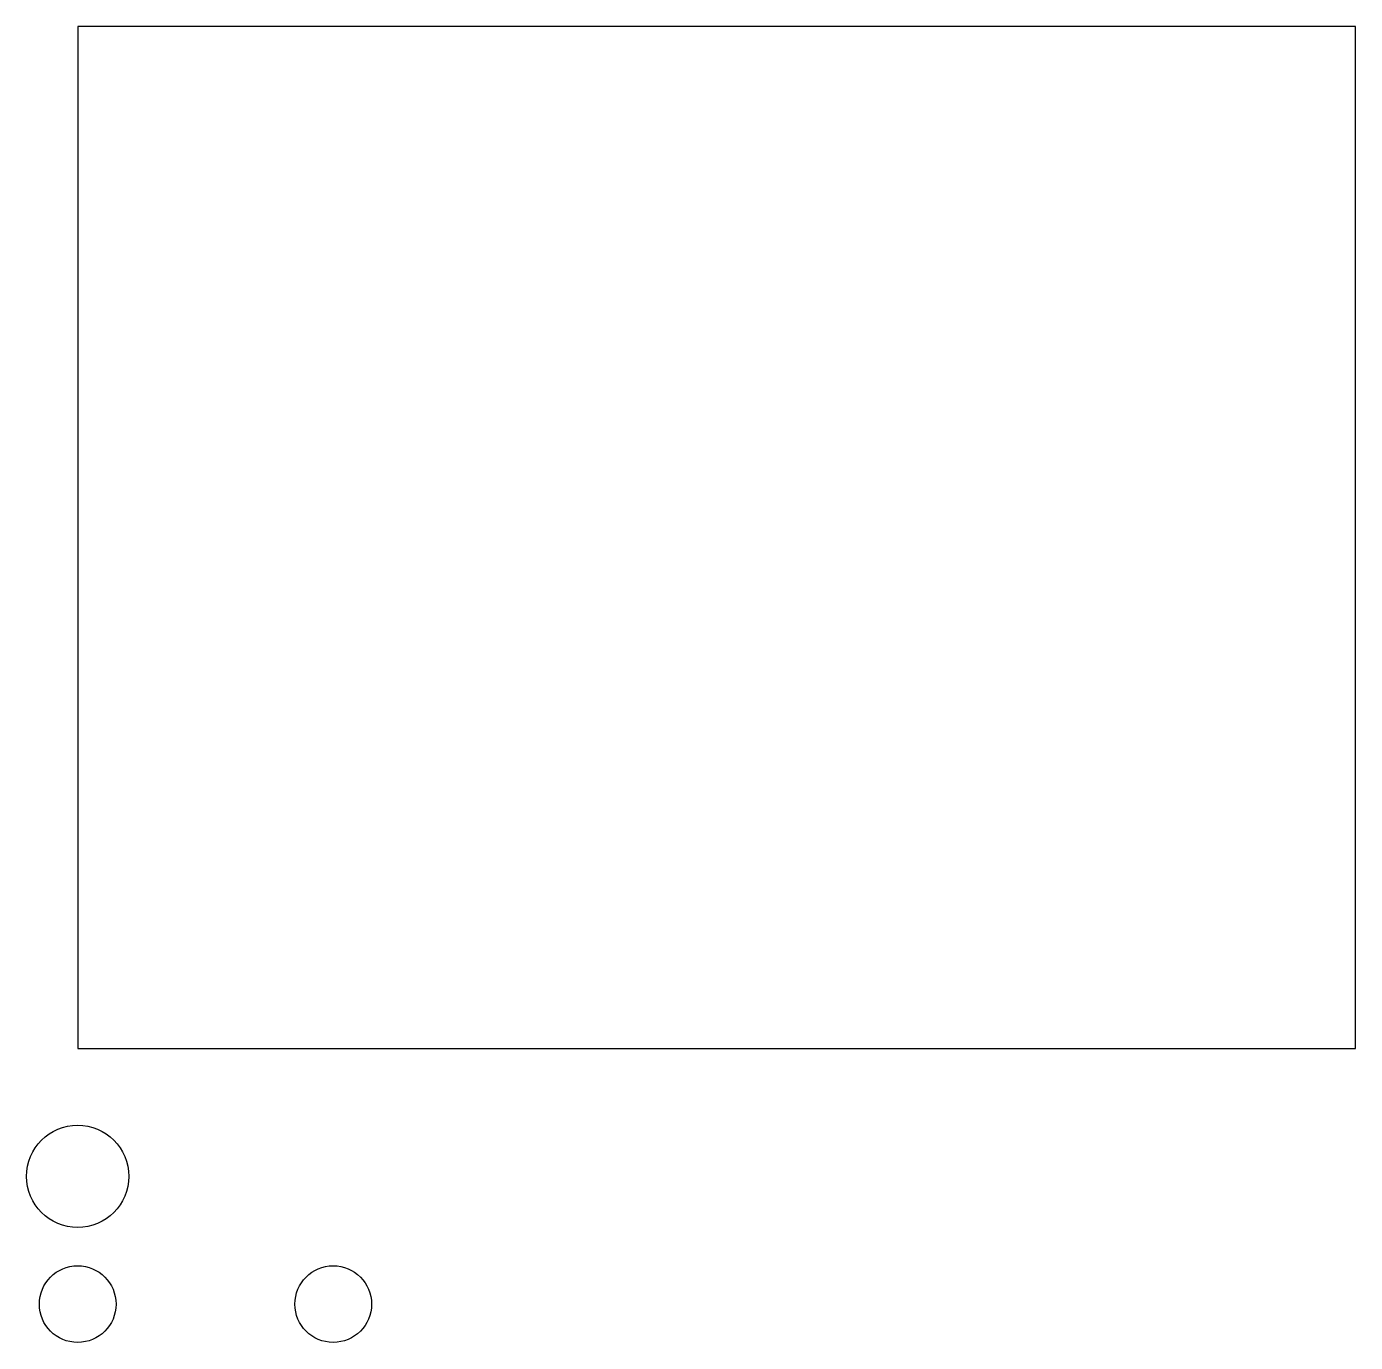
# Model space of a CAD drawing. Header units: metres. Extents: x -0.4 to 10, y -2.3 to 8.
import ezdxf

# ---------------------------------------------------------------- set-up
doc = ezdxf.new("R2010")
doc.units = ezdxf.units.M

msp = doc.modelspace()

# ---------------------------------------------------------------- linework, layer by layer
at = {"layer": 'A-DOOR'}
msp.add_circle((0, -1), 0.4, dxfattribs=at)
at = {"layer": 'A-GLAZ'}
for centre in [(0, -2), (2, -2)]:
    msp.add_circle(centre, 0.3, dxfattribs=at)
at = {"layer": 'A-WALL'}
for p, q in [((10, 8), (0, 8)), ((0, 8), (0, 0)), ((10, 0), (10, 8)), ((0, 0), (10, 0))]:
    msp.add_line(p, q, dxfattribs=at)
at = {"layer": 'S-SLAB'}
msp.add_lwpolyline([(0, 0), (10, 0), (10, 8), (0, 8)], close=True, dxfattribs=at)

doc.saveas('drawing.dxf')
